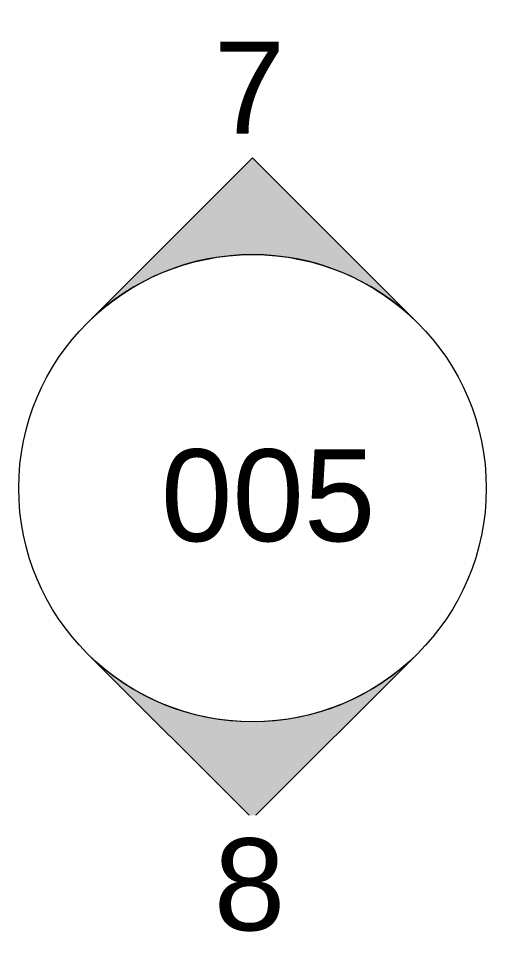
# Model space of a CAD drawing. Header units: millimetres. Extents: x -2665 to 226309, y -45352 to 20466.
# Drawn here: x 61055 to 61690, y -10674 to -9404 of the extents above; entities that cross this region are included whole.
import ezdxf

# ---------------------------------------------------------------- set-up
doc = ezdxf.new("R2010")
doc.units = ezdxf.units.MM
doc.layers.add('G-ANNO-SYMB', color=111, linetype='Continuous', lineweight=9)
doc.styles.add('Arial', font='arial.ttf', dxfattribs={"height": 125})

# ---------------------------------------------------------------- blocks, each defined once
blk = doc.blocks.new('Pohled - Vyplněná šipka-93341-STŘECHA NÁVRH A')
at = {"layer": 'G-ANNO-SYMB'}
blk.add_circle((0, 0), 6.35, dxfattribs=at)
blk = doc.blocks.new('Pohled - Vyplněná šipka-94945-STŘECHA NÁVRH A')
at = {"layer": 'G-ANNO-SYMB'}
h = blk.add_hatch(color=256, dxfattribs=at)
edge = h.paths.add_edge_path()
edge.add_line((0, 8.98), (4.49, 4.49))
edge.add_arc((0, 0), 6.35, 45, 135)
edge.add_line((-4.49, 4.49), (0, 8.98))
for p, q in [((0, 8.98), (-4.49, 4.49)), ((0, 8.98), (-4.49, 4.49)), ((4.49, 4.49), (0, 8.98)), ((4.49, 4.49), (0, 8.98))]:
    blk.add_line(p, q, dxfattribs=at)
blk.add_arc((0, 0), 6.35, 45, 135, dxfattribs=at)

msp = doc.modelspace()

# ---------------------------------------------------------------- block references
at = {"layer": 'G-ANNO-SYMB', "xscale": 49.99999999999998, "yscale": 49.99999999999998, "zscale": 49.99999999999998}
for name in ['Pohled - Vyplněná šipka-94945-STŘECHA NÁVRH A', 'Pohled - Vyplněná šipka-93341-STŘECHA NÁVRH A']:
    msp.add_blockref(name, (61372.6, -10042.3), dxfattribs=at)
at = {"layer": 'G-ANNO-SYMB', "extrusion": (0, 0, -1), "xscale": 49.99999999999998, "yscale": 49.99999999999998, "zscale": 49.99999999999998, "rotation": 180}
msp.add_blockref('Pohled - Vyplněná šipka-94945-STŘECHA NÁVRH A', (-61372.6, -10042.3), dxfattribs=at)

# ---------------------------------------------------------------- next in the draw order: texts
at = {"layer": 'G-ANNO-SYMB', "char_height": 125, "attachment_point": 1, "style": 'Arial', "bg_fill": 3, "box_fill_scale": 1.25, "bg_fill_color": 256, "bg_fill_true_color": 13158600, "bg_fill_transparency": 0}
for s, insert, width in [('\\fArial|b0|i0|c238|p34|;7', (61320, -9435.4), 116.245), ('108', (61248.2, -9989.4), 348.734), ('\\fArial|b0|i0|c238|p34|;8', (61320, -10518.2), 116.245)]:
    msp.add_mtext(s, dxfattribs=dict(at, insert=insert, width=width))

# ---------------------------------------------------------------- next in the draw order: block references
at = {"layer": 'G-ANNO-SYMB', "xscale": 49.99999999999998, "yscale": 49.99999999999998, "zscale": 49.99999999999998}
msp.add_blockref('Pohled - Vyplněná šipka-93341-STŘECHA NÁVRH A', (61372.6, -10042.3), dxfattribs=at)
at = {"layer": 'G-ANNO-SYMB', "extrusion": (0, 0, -1), "xscale": 49.99999999999998, "yscale": 49.99999999999998, "zscale": 49.99999999999998, "rotation": 180}
msp.add_blockref('Pohled - Vyplněná šipka-94945-STŘECHA NÁVRH A', (-61372.6, -10042.3), dxfattribs=at)

# ---------------------------------------------------------------- next in the draw order: texts
at = {"layer": 'G-ANNO-SYMB', "char_height": 125, "attachment_point": 1, "style": 'Arial', "bg_fill": 3, "box_fill_scale": 1.25, "bg_fill_color": 256, "bg_fill_true_color": 13158600, "bg_fill_transparency": 0}
for s, insert, width in [('116', (61248.2, -9989.4), 348.734), ('\\fArial|b0|i0|c238|p34|;8', (61320, -10518.2), 116.245)]:
    msp.add_mtext(s, dxfattribs=dict(at, insert=insert, width=width))

# ---------------------------------------------------------------- next in the draw order: block references
at = {"layer": 'G-ANNO-SYMB', "xscale": 49.99999999999998, "yscale": 49.99999999999998, "zscale": 49.99999999999998}
msp.add_blockref('Pohled - Vyplněná šipka-93341-STŘECHA NÁVRH A', (61372.6, -10042.3), dxfattribs=at)
at = {"layer": 'G-ANNO-SYMB', "extrusion": (0, 0, -1), "xscale": 49.99999999999998, "yscale": 49.99999999999998, "zscale": 49.99999999999998, "rotation": 180}
msp.add_blockref('Pohled - Vyplněná šipka-94945-STŘECHA NÁVRH A', (-61372.6, -10042.3), dxfattribs=at)

# ---------------------------------------------------------------- next in the draw order: texts
at = {"layer": 'G-ANNO-SYMB', "char_height": 125, "attachment_point": 1, "style": 'Arial', "bg_fill": 3, "box_fill_scale": 1.25, "bg_fill_color": 256, "bg_fill_true_color": 13158600, "bg_fill_transparency": 0}
for s, insert, width in [('005', (61248.2, -9989.4), 348.734), ('\\fArial|b0|i0|c238|p34|;8', (61320, -10518.2), 116.245)]:
    msp.add_mtext(s, dxfattribs=dict(at, insert=insert, width=width))

doc.saveas('drawing.dxf')
